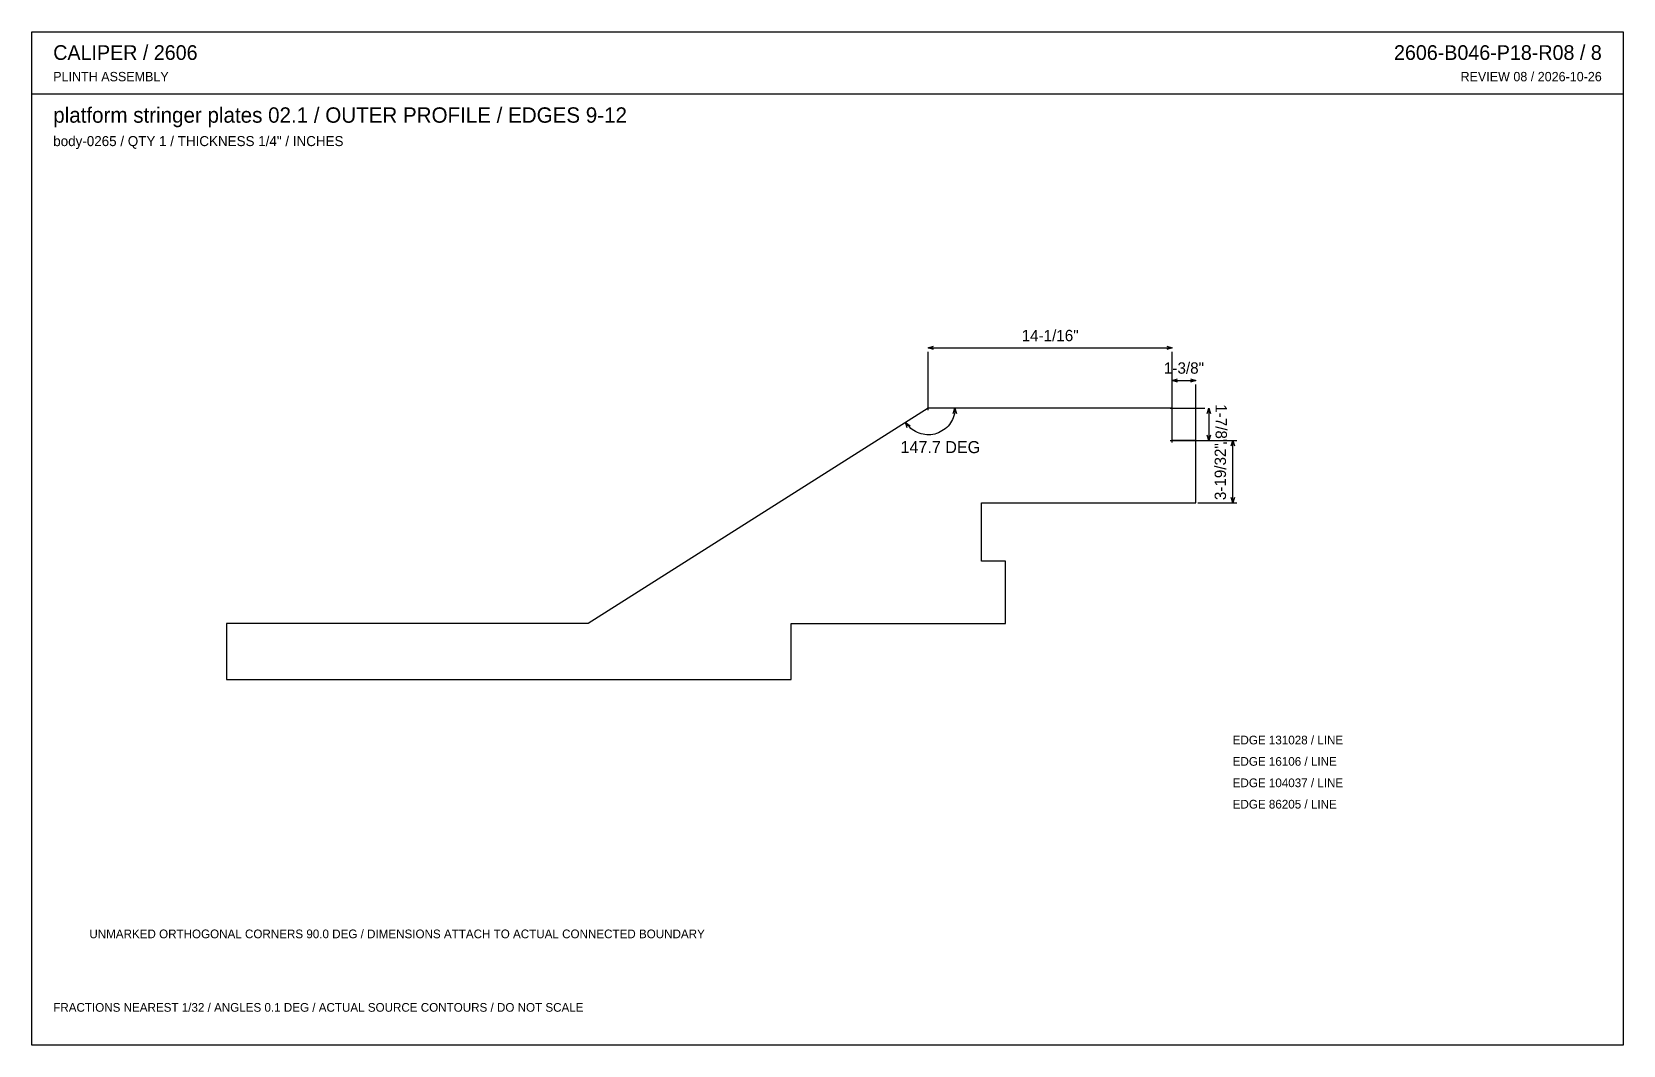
# Model space of a CAD drawing. Header units: inches. Extents: x 0.5 to 33.5, y 0.5 to 21.5.
import ezdxf
from ezdxf.enums import TextEntityAlignment as Align

# ---------------------------------------------------------------- set-up
doc = ezdxf.new("R2010")
doc.units = ezdxf.units.IN
doc.header["$MEASUREMENT"] = 0

msp = doc.modelspace()

# ---------------------------------------------------------------- linework, layer by layer
at = {"layer": 'ANNOTATION'}
for p, q in [((19.093, 14.96), (19.204, 14.995)), ((19.093, 14.96), (24.158, 14.96)), ((19.204, 14.925), (19.093, 14.96)), ((19.093, 13.668), (19.093, 14.877)), ((24.047, 14.995), (24.158, 14.96)), ((24.158, 14.96), (24.047, 14.925)), ((24.158, 13.668), (24.158, 14.877)), ((24.158, 14.286), (24.269, 14.32)), ((24.158, 14.286), (24.653, 14.286)), ((24.269, 14.251), (24.158, 14.286)), ((24.542, 14.32), (24.653, 14.286)), ((24.653, 14.286), (24.542, 14.251)), ((24.158, 12.994), (24.158, 14.202)), ((24.653, 12.994), (24.653, 14.202)), ((19.61, 13.6), (19.648, 13.71)), ((19.635, 13.588), (19.624, 13.549)), ((19.642, 13.629), (19.635, 13.588)), ((19.647, 13.669), (19.642, 13.629)), ((19.648, 13.71), (19.647, 13.669)), ((19.648, 13.71), (19.679, 13.598)), ((24.116, 13.71), (24.839, 13.71)), ((24.887, 13.599), (24.922, 13.71)), ((24.922, 13.71), (24.922, 13.036)), ((24.922, 13.71), (24.957, 13.599)), ((18.647, 13.379), (18.623, 13.413)), ((18.658, 13.302), (18.623, 13.413)), ((18.623, 13.413), (18.715, 13.341)), ((18.672, 13.347), (18.647, 13.379)), ((18.7, 13.317), (18.672, 13.347)), ((18.73, 13.289), (18.7, 13.317)), ((18.762, 13.264), (18.73, 13.289)), ((18.796, 13.241), (18.762, 13.264)), ((18.831, 13.22), (18.796, 13.241)), ((19.378, 13.234), (19.343, 13.214)), ((19.413, 13.256), (19.378, 13.234)), ((19.445, 13.281), (19.413, 13.256)), ((19.476, 13.308), (19.445, 13.281)), ((19.504, 13.337), (19.476, 13.308)), ((19.531, 13.368), (19.504, 13.337)), ((19.555, 13.402), (19.531, 13.368)), ((19.576, 13.436), (19.555, 13.402)), ((19.595, 13.473), (19.576, 13.436)), ((19.611, 13.51), (19.595, 13.473)), ((19.624, 13.549), (19.611, 13.51)), ((18.868, 13.202), (18.831, 13.22)), ((18.906, 13.187), (18.868, 13.202)), ((18.945, 13.175), (18.906, 13.187)), ((18.984, 13.165), (18.945, 13.175)), ((19.025, 13.159), (18.984, 13.165)), ((19.065, 13.155), (19.025, 13.159)), ((19.106, 13.155), (19.065, 13.155)), ((19.147, 13.157), (19.106, 13.155)), ((19.188, 13.163), (19.147, 13.157)), ((19.228, 13.171), (19.188, 13.163)), ((19.267, 13.183), (19.228, 13.171)), ((19.305, 13.197), (19.267, 13.183)), ((19.343, 13.214), (19.305, 13.197)), ((24.116, 13.036), (24.839, 13.036)), ((24.694, 13.036), (25.5, 13.036)), ((24.922, 13.036), (24.887, 13.147)), ((24.957, 13.147), (24.922, 13.036)), ((25.382, 12.924), (25.417, 13.036)), ((25.417, 11.743), (25.417, 13.036)), ((25.417, 13.036), (25.451, 12.924)), ((24.694, 11.743), (25.5, 11.743)), ((25.417, 11.743), (25.382, 11.855)), ((25.451, 11.855), (25.417, 11.743))]:
    msp.add_line(p, q, dxfattribs=at)
at = {"layer": 'OUTLINE'}
for p, q in [((0.472, 21.528), (33.528, 21.528)), ((0.472, 0.472), (0.472, 21.528)), ((33.528, 21.528), (33.528, 0.472)), ((0.472, 20.236), (33.528, 20.236)), ((19.093, 13.71), (12.029, 9.237)), ((24.158, 13.71), (19.093, 13.71)), ((24.158, 13.036), (24.158, 13.71)), ((24.653, 13.036), (24.158, 13.036)), ((24.653, 11.743), (24.653, 13.036)), ((20.2, 10.529), (20.2, 11.743)), ((20.2, 11.743), (24.653, 11.743)), ((20.695, 10.529), (20.2, 10.529)), ((20.695, 9.237), (20.695, 10.529)), ((4.514, 9.237), (4.514, 8.068)), ((12.029, 9.237), (4.514, 9.237)), ((16.242, 8.068), (16.242, 9.237)), ((16.242, 9.237), (20.695, 9.237)), ((4.514, 8.068), (16.242, 8.068)), ((33.528, 0.472), (0.472, 0.472))]:
    msp.add_line(p, q, dxfattribs=at)

# ---------------------------------------------------------------- texts
at = {"layer": 'ANNOTATION'}
for s, height, p in [('CALIPER / 2606', 0.30556, (0.917, 20.944)), ('PLINTH ASSEMBLY', 0.19444, (0.917, 20.5)), ('platform stringer plates 02.1 / OUTER PROFILE / EDGES 9-12', 0.31944, (0.917, 19.639)), ('body-0265 / QTY 1 / THICKNESS 1/4" / INCHES', 0.20833, (0.917, 19.153)), ('EDGE 131028 / LINE', 0.18056, (25.417, 6.722)), ('EDGE 16106 / LINE', 0.18056, (25.417, 6.278)), ('EDGE 104037 / LINE', 0.18056, (25.417, 5.833)), ('EDGE 86205 / LINE', 0.18056, (25.417, 5.389)), ('UNMARKED ORTHOGONAL CORNERS 90.0 DEG / DIMENSIONS ATTACH TO ACTUAL CONNECTED BOUNDARY', 0.18056, (1.667, 2.694)), ('FRACTIONS NEAREST 1/32 / ANGLES 0.1 DEG / ACTUAL SOURCE CONTOURS / DO NOT SCALE', 0.18056, (0.917, 1.167))]:
    msp.add_text(s, height=height, dxfattribs=at).set_placement(p)
for s, height, p in [('2606-B046-P18-R08 / 8', 0.30556, (33.083, 20.944)), ('REVIEW 08 / 2026-10-26', 0.19444, (33.083, 20.5))]:
    msp.add_text(s, height=height, dxfattribs=at).set_placement(p, align=Align.RIGHT)
for s, height, p in [('14-1/16"', 0.2361, (21.625, 15.099)), ('1-3/8"', 0.2361, (24.405, 14.424)), ('147.7 DEG', 0.25, (19.344, 12.774))]:
    msp.add_text(s, height=height, dxfattribs=at).set_placement(p, align=Align.CENTER)
for s, rotation, p in [('1-7/8"', -90, (25.061, 13.373)), ('3-19/32"', 90, (25.278, 12.389))]:
    msp.add_text(s, height=0.2361, rotation=rotation, dxfattribs=at).set_placement(p, align=Align.CENTER)

doc.saveas('drawing.dxf')
